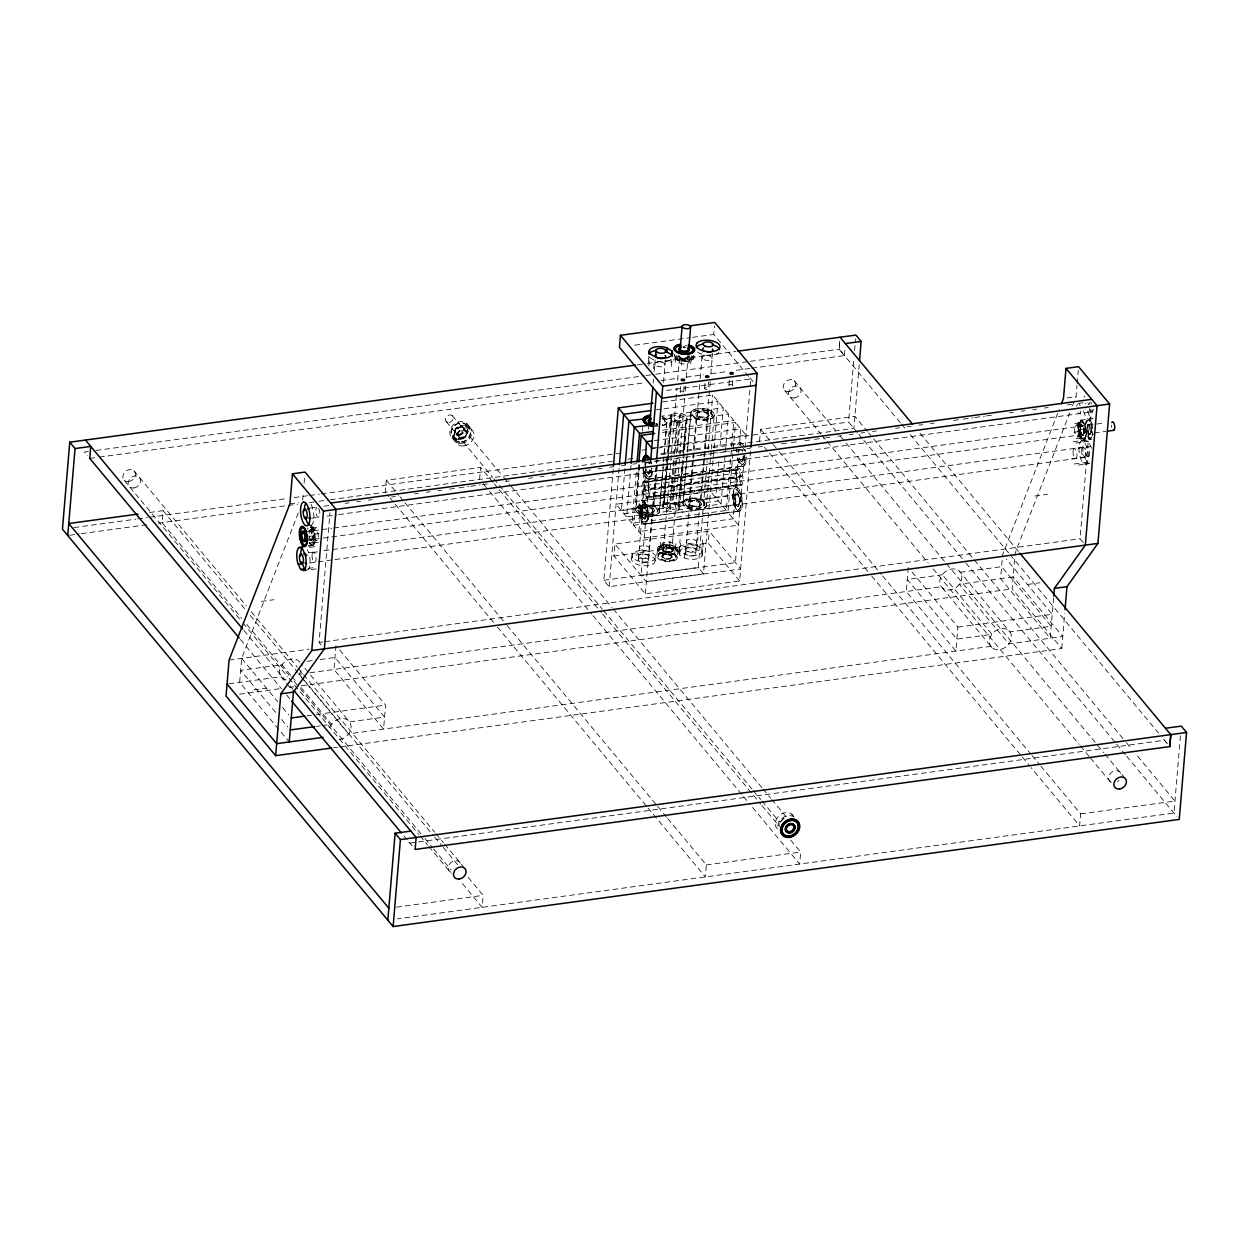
<?xml version="1.0" encoding="UTF-8"?>
<svg xmlns="http://www.w3.org/2000/svg" width="1249" height="1249" viewBox="0 0 1249 1249"><rect width="100%" height="100%" fill="white"/><g stroke="black" fill="none" stroke-linecap="round" stroke-linejoin="round"><path stroke-width="0.75" stroke-dasharray="5 3.75" d="M149.615 512.496L163.088 510.669L162.073 522.66L241.791 618.458M298.261 512.98L241.65 658.364L239.636 682.344L289.237 741.953M302.664 500.209L303.288 492.715M304.085 483.347L304.709 475.838M321.18 645.015L319.073 642.47L329.955 512.73M335.981 645.499L333.967 669.495L383.568 729.104L385.582 705.107L339.697 649.98M493.058 482.364L480.6 467.391L386.269 480.256L385.254 492.247L389.001 496.727M479.6 479.382L480.6 467.391M468.219 877.376L483.176 895.346L482.161 907.336L460.99 881.888M664.078 408.751L717.988 401.413L703.499 573.822L609.169 586.671L603.876 580.317L613.478 466.018M609.169 586.671L619.301 465.939M750.587 451.061L739.673 580.972L645.343 593.837L613.884 556.024L614.883 544.033L709.229 531.184L740.673 568.982L646.342 581.831L614.883 544.033M624.922 468.469L621.378 510.576L636.038 508.577L639.816 463.598M631.01 465.268L626.67 516.93L641.33 514.931L645.764 462.208M662.641 401.881L712.695 395.059L733.85 420.491L726.293 510.435L631.963 523.3L636.631 467.797M662.345 432.451L735.505 422.474L727.948 512.433L738.534 525.142L644.203 537.991L633.618 525.283L638.114 471.7M638.286 469.78L638.754 464.035M631.619 558.537L632.712 553.401A11.975 5.699 4.8 0 1 648.278 551.277L650.994 552.183A11.975 5.699 4.8 0 1 655.616 557.757L654.507 562.893A11.975 5.699 4.8 0 1 638.942 565.016L636.241 564.095A11.975 5.699 4.8 0 1 631.619 558.537L632.4 557.148A11.975 5.699 4.8 0 1 647.966 555.024L650.682 555.93A11.975 5.699 4.8 0 1 655.303 561.504M658.707 513.042A11.975 5.699 4.8 0 1 643.141 515.166L640.425 514.245A11.975 5.699 4.8 0 1 635.803 508.686L636.584 507.297A11.975 5.699 4.8 0 1 652.15 505.174L654.866 506.095A11.975 5.699 4.8 0 1 659.488 511.653L658.676 513.417A11.975 5.699 4.8 0 1 643.11 515.54L638.177 513.433L635.788 510.56L639.55 464.082M642.314 431.124L642.642 427.236M648.309 362.413L648.871 355.809M648.887 365.863L649.574 357.62L648.746 356.137M648.528 429.234L648.856 425.363M653.602 368.767L654.304 360.524M643.719 489.936L644.359 482.442L738.721 469.702L741.266 476.899L740.641 484.393L646.279 497.118L643.719 489.936L734.912 477.508L735.552 470.014M638.38 559.38L646.186 466.392M653.18 383.1L653.508 379.228M654.164 371.468L655.132 359.853M649.449 496.821L650.089 489.327L647.528 482.13L644.359 482.442M645.343 593.837L656.568 460.038M648.528 560.66A5.137 2.436 4.8 0 0 641.471 557.632A5.137 2.436 4.8 0 0 640.362 561.769A5.137 2.436 4.8 0 0 648.528 560.66L656.99 459.913M663.5 382.428L665.374 360.055M657.349 465.05L653.898 506.142L663.937 504.783L671.494 414.824L661.455 416.198M654.335 511.013A6.76 3.216 4.8 0 0 645.03 507.032A6.76 3.216 4.8 0 0 643.578 512.465A6.76 3.216 4.8 0 0 654.335 511.013L654.367 510.638A6.76 3.216 4.8 0 0 645.062 506.657A6.76 3.216 4.8 0 0 643.61 512.09A6.76 3.216 4.8 0 0 654.367 510.638M670.9 362.866L671.166 359.571M663.281 463.644L659.191 512.512L669.23 511.138L673.57 459.46M663.453 461.708L663.937 455.901M664.109 453.949L666.747 422.552L676.786 421.178L673.742 457.54M671.462 366.332L672.009 359.743M663.235 467.048L659.456 512.028L658.613 509.046L652.119 505.548A11.975 5.699 4.8 0 0 636.553 507.672L635.772 509.061M664.374 453.481L666.997 420.585L662.376 416.51M656.896 555.54L657.52 548.03M674.679 355.122L674.725 354.544A8.977 4.278 4.8 0 0 683.671 359.946A8.977 4.278 4.8 0 0 692.492 355.653M662.735 506.267L670.291 416.323M659.815 550.372L660.19 545.875M682.422 466.111L678.113 508.733L670.26 509.811L663.469 506.907L671.837 415.964L679.69 414.902L686.482 417.806L683.562 452.591M675.615 362.226L675.99 357.729M660.424 546.75L660.799 542.253M676.224 358.604L676.474 355.606M663.469 506.907L671.837 415.964M661.783 548.576L662.157 544.08M677.582 360.415L677.957 355.918A5.948 2.826 4.8 0 0 684.655 359.525A5.948 2.826 4.8 0 0 689.323 355.918M662.813 556.273L676.942 388.033M677.582 380.289L679.706 355.153M665.717 553.12L666.092 548.623M681.517 364.958L681.892 360.461M670.26 509.811L674.476 459.57M675.116 451.841L677.551 422.849L670.76 419.945M680.221 391.686L680.799 384.833M679.191 504.752L672.384 501.848L676.287 455.479M676.443 453.543L679.69 414.902M669.636 545.501L670.01 541.004M676.849 459.507L673.164 503.519L683.203 502.16L687.309 453.293M677.504 451.841L680.705 413.575L690.759 412.201L687.465 451.357M683.609 392.108A1.717 0.812 4.8 0 0 681.251 391.109A1.717 0.812 4.8 0 0 680.892 392.483A1.717 0.812 4.8 0 0 683.609 392.108L684.187 385.254M671.275 557.335A4.278 2.03 4.8 0 0 665.389 554.821A4.278 2.03 4.8 0 0 664.468 558.256A4.278 2.03 4.8 0 0 671.275 557.335L684.593 398.759M685.233 391.015L685.732 385.223M686.372 377.479L688.168 356.215M672.196 557.444A5.215 2.482 4.8 0 0 665.03 554.384A5.215 2.482 4.8 0 0 663.89 558.584A5.215 2.482 4.8 0 0 672.196 557.444L672.259 556.867A5.215 2.482 4.8 0 0 665.077 553.791A5.215 2.482 4.8 0 0 663.953 557.991A5.215 2.482 4.8 0 0 672.259 556.867M672.743 550.996A5.215 2.482 4.8 0 0 665.561 547.936A5.215 2.482 4.8 0 0 664.437 552.136A5.215 2.482 4.8 0 0 672.743 550.996L672.789 550.419A5.215 2.482 4.8 0 0 665.623 547.343A5.215 2.482 4.8 0 0 664.484 551.543A5.215 2.482 4.8 0 0 672.789 550.419M673.554 550.044A5.948 2.826 4.8 0 0 665.374 546.547A5.948 2.826 4.8 0 0 664.078 551.34A5.948 2.826 4.8 0 0 673.554 550.044L673.945 545.548A5.948 2.826 4.8 0 0 665.748 542.05A5.948 2.826 4.8 0 0 664.468 546.843A5.948 2.826 4.8 0 0 673.945 545.548M689.354 361.898A5.948 2.826 4.8 0 0 681.173 358.385A5.948 2.826 4.8 0 0 679.878 363.178A5.948 2.826 4.8 0 0 689.354 361.898L689.745 357.401M678.113 508.733L686.482 417.806M674.928 551.855L675.303 547.359M682.141 465.861L678.457 509.873L688.496 508.515L696.052 418.556L685.998 419.929L683.265 452.466M690.728 363.709L691.103 359.212M675.537 548.233L675.912 543.737M691.337 360.087L691.712 355.59M679.659 508.39L683.671 460.538M683.843 458.633L687.215 418.431M675.928 557.913A8.977 4.278 4.8 0 0 663.562 552.636A8.977 4.278 4.8 0 0 661.627 559.864A8.977 4.278 4.8 0 0 675.928 557.913L675.974 557.335A8.977 4.278 4.8 0 0 663.625 552.042A8.977 4.278 4.8 0 0 661.673 559.271A8.977 4.278 4.8 0 0 675.974 557.335M676.474 551.465A8.977 4.278 4.8 0 0 664.109 546.188A8.977 4.278 4.8 0 0 662.173 553.416A8.977 4.278 4.8 0 0 676.474 551.465L676.521 550.887A8.977 4.278 4.8 0 0 664.156 545.594A8.977 4.278 4.8 0 0 662.22 552.823A8.977 4.278 4.8 0 0 676.521 550.887M677.192 558.069A10.257 4.887 4.8 0 0 663.078 552.042A10.257 4.887 4.8 0 0 660.862 560.301A10.257 4.887 4.8 0 0 677.192 558.069L677.832 550.575A10.257 4.887 4.8 0 0 663.703 544.533A10.257 4.887 4.8 0 0 661.486 552.807A10.257 4.887 4.8 0 0 677.832 550.575M678.785 552.105L679.565 550.715A11.975 5.699 4.8 0 1 695.131 548.592L701.626 552.089L702.453 553.588L701.688 556.461A11.975 5.699 4.8 0 1 686.123 558.584L681.189 556.476L678.8 553.604L679.878 546.968A11.975 5.699 4.8 0 1 695.443 544.845L701.954 548.342L702.765 549.825L702 552.714A11.975 5.699 4.8 0 1 686.435 554.837L679.94 551.34L679.097 548.358M682.938 502.629L683.718 501.239A11.975 5.699 4.8 0 1 699.284 499.116L705.779 502.613L706.622 505.595L705.841 506.985A11.975 5.699 4.8 0 1 690.275 509.108L685.342 507L682.953 504.128L687.044 453.777M687.2 451.841L691.275 411.296A11.975 5.699 4.8 0 1 706.84 409.172L709.557 410.078A11.975 5.699 4.8 0 1 714.178 415.652L711.384 448.984M679.05 551.621L680.065 539.63M679.628 555.087L680.627 543.096M684.343 557.991L685.358 545.985M685.545 552.948L693.351 459.975M693.523 458.04L694.007 452.216M694.132 450.748L700.033 380.539M700.189 378.603L702.391 352.359M704.592 388.361L705.029 383.224M708.558 381.929L707.98 388.782A1.717 0.812 4.8 0 0 706.06 387.752A1.717 0.812 4.8 0 0 704.717 388.798A1.717 0.812 4.8 0 0 707.34 389.282M748.635 376.355L713.757 334.451L714.49 325.88M695.709 554.228A5.137 2.436 4.8 0 0 688.636 551.199A5.137 2.436 4.8 0 0 687.528 555.337A5.137 2.436 4.8 0 0 695.709 554.228L710.181 381.819M710.837 374.075L712.554 353.623M696.911 549.201L697.91 537.195M704.514 458.617L701.064 499.725L715.724 497.727L718.94 459.445M704.67 456.681L705.17 450.858M705.326 448.922L708.62 409.766L723.28 407.767L719.892 447.954M701.501 504.58A6.76 3.216 4.8 0 0 692.196 500.599A6.76 3.216 4.8 0 0 690.744 506.048A6.76 3.216 4.8 0 0 701.501 504.58L701.532 504.206A6.76 3.216 4.8 0 0 692.227 500.224A6.76 3.216 4.8 0 0 690.775 505.673A6.76 3.216 4.8 0 0 701.532 504.206M708.948 415.745A6.76 3.216 4.8 0 0 699.659 411.78A6.76 3.216 4.8 0 0 698.207 417.213A6.76 3.216 4.8 0 0 708.948 415.745L708.995 415.371A6.76 3.216 4.8 0 0 699.69 411.405A6.76 3.216 4.8 0 0 698.238 416.838A6.76 3.216 4.8 0 0 708.995 415.371M703.499 573.822L698.207 567.468L707.168 460.912M708.136 449.297L712.695 395.059M701.626 552.089L702.641 540.099M702.203 555.555L703.203 543.565M711.212 450.92L706.356 506.079L721.016 504.081L728.557 414.122L713.913 416.12M739.673 580.972L708.214 543.174L709.229 531.184M728.963 385.051L729.4 379.899M732.351 385.473L732.929 378.619M735.848 487.781L736.645 478.195L642.314 491.06L641.518 500.646L736.223 487.61A11.975 4.465 82.2 0 1 740.86 493.168L741.672 495.994A11.975 4.465 82.2 0 1 740.423 510.825L644.999 524.205A11.975 4.465 82.2 0 1 640.362 518.632L639.55 515.821A11.975 4.465 82.2 0 1 640.799 500.974L642.283 500.412A11.975 4.465 82.2 0 1 646.92 505.97L647.731 508.796A11.975 4.465 82.2 0 1 646.482 523.628L644.999 524.205M739.627 442.802L740.798 428.829L654.164 440.632M667.747 818.517L706.356 864.917L705.342 876.923L648.059 808.072M745.06 447.423L750.805 378.962L664.171 390.781M759.533 441.24L760.547 429.25L854.878 416.385L867.337 431.358M751.726 368.205L844.371 355.575L839.078 349.22L839.796 340.649M900.295 422.693L839.156 349.205L839.874 340.634M790.726 840.093L800.687 852.068L799.688 864.058L751.102 805.683M844.371 355.575L844.949 348.721M857.61 432.872L848.586 422.021L853.941 358.26M854.581 350.532L855.565 338.932M859.234 364.614L853.879 428.376L658.785 454.964M908.288 567.514L906.274 591.495L955.875 651.104L957.889 627.123L912.004 571.98M339.385 746.98L1061.775 648.528L1012.174 588.919L1015.203 552.948L1069.69 413.013M1053.594 597.974L1050.206 638.255L1000.605 578.646L1002.619 554.665L1059.23 409.282M1072.516 405.753L1076.06 396.667L1077.013 385.426M1077.169 383.552L1078.262 370.422M1061.775 648.528L1064.726 613.524M1083.211 542.581L1080.042 538.772L1090.939 409.016M1040.776 766.027L1080.635 813.911L1079.62 825.917L1031.05 767.542M1180.446 735.77L1173.951 813.052L397.447 918.874M667.013 422.068L666.185 423.833A11.975 5.699 4.8 0 1 662.454 425.956M714.178 415.652L713.398 417.041A11.975 5.699 4.8 0 1 697.832 419.164L691.322 415.667L690.494 412.685M655.616 557.757L654.835 559.146A11.975 5.699 4.8 0 1 639.269 561.269L636.553 560.348A11.975 5.699 4.8 0 1 631.932 554.79M310.736 525.298L311.828 524.783A11.975 4.465 82.2 0 0 313.077 509.935L312.266 507.11A11.975 4.465 82.2 0 0 308.831 501.848M642.767 467.782A11.975 4.465 82.2 0 0 643.329 470.842L644.141 473.668A11.975 4.465 82.2 0 0 648.777 479.226L649.87 478.71A11.975 4.465 82.2 0 0 651.916 470.014M743.608 445.799A11.975 4.465 82.2 0 0 740.001 442.63L738.908 443.145A11.975 4.465 82.2 0 0 737.987 444.441M648.777 479.226L744.201 465.846A11.975 4.465 82.2 0 0 746.262 457.15M736.223 487.61L734.74 488.172A11.975 4.465 82.2 0 0 733.491 503.019L734.303 505.829A11.975 4.465 82.2 0 0 738.94 511.403L740.033 510.888A11.975 4.465 82.2 0 0 741.282 496.04L740.47 493.214A11.975 4.465 82.2 0 0 735.833 487.656M1083.554 410.843L1084.382 413.669A11.975 4.465 82.2 0 0 1089.003 419.227L1090.096 418.712A11.975 4.465 82.2 0 0 1092.157 410.015M1091.501 448.313L1088.488 441.303L1084.959 440.444A11.975 4.465 82.2 0 0 1083.71 455.292L1086.724 462.302L1089.534 463.488L1076.966 465.206M1085.225 464.206L1086.333 463.691A11.975 4.465 82.2 0 0 1087.567 448.844L1084.554 441.849L1081.025 440.975A11.975 4.465 82.2 0 0 1079.776 455.823L1081.634 461.037L1084.023 463.91L1089.159 463.676M634.835 345.208L690.666 337.589M692.586 337.339L713.757 334.451M637.49 364.833L645.218 363.771M647.154 363.521L735.926 351.422M88.32 451.529L84.464 452.044L87.649 455.869M96.048 450.467L644.203 375.777M646.076 375.512L653.867 374.45M655.725 374.2L748.432 361.57M750.29 361.32L839.156 349.205M89.756 458.414L97.484 457.353M99.405 457.087L645.577 382.662M661.018 380.555L678.394 378.197M686.107 377.136L703.484 374.778M711.196 373.716L726.637 371.624M736.286 370.297L749.806 368.455M656.381 409.813L662.157 409.016M666.17 419.086L670.885 418.446M686.607 416.307L691.322 415.667M677.551 422.849L685.42 421.787M662.626 430.187L733.85 420.491M651.759 448.048L746.09 435.183L735.505 422.474M74.034 527.578L135.844 519.147M137.78 518.881L147.444 517.57M149.365 517.305L286.505 498.616M294.233 497.57L307.754 495.728M309.69 495.463L319.338 494.151M321.274 493.886L624.531 452.56M641.908 450.186L655.428 448.344M657.364 448.079L848.586 422.021M289.924 503.8L298.917 502.566M1067.083 397.885L1076.06 396.667M660.955 453.528L740.001 442.63M69.663 535.243L79.327 533.932M81.216 533.682L146.679 524.752M158.233 523.175L297.59 504.19M309.174 502.613L316.903 501.552M318.838 501.286L328.503 499.975M330.423 499.709L612.432 461.287M627.888 459.179L635.616 458.133M310.252 508.093L317.168 507.156M323.897 506.235L329.705 505.455M345.146 503.347L349.017 502.816M356.746 501.77L360.602 501.239M368.33 500.178L372.186 499.662M391.499 497.024L395.371 496.493M414.684 493.87L418.54 493.339M426.268 492.293L430.14 491.763M437.868 490.701L441.724 490.186M449.453 489.124L457.181 488.078M459.117 487.813L468.765 486.501M470.701 486.236L480.35 484.909M482.286 484.659L488.078 483.863M505.47 481.489L509.327 480.974M528.639 478.336L532.511 477.805M540.239 476.759L544.096 476.228M551.824 475.182L555.68 474.651M563.408 473.605L567.28 473.074M586.593 470.436L590.449 469.905M598.177 468.859L602.049 468.328M609.762 467.282L613.634 466.751M621.362 465.705L625.218 465.174M632.946 464.128L636.803 463.598M644.531 462.536L652.259 461.49M654.195 461.224L658.395 460.647M665.779 459.648L669.854 459.086M677.38 458.071L681.314 457.524M700.408 454.933L704.42 454.386M711.852 453.371L716.005 452.809M723.733 451.748L727.589 451.217M734.771 450.249L740.501 449.468M746.902 448.594L750.774 448.063M758.502 447.017L762.358 446.486M781.671 443.848L789.399 442.802M791.335 442.536L797.127 441.74M804.856 440.694L812.584 439.648M814.504 439.383L824.168 438.056M826.104 437.806L829.961 437.275M837.689 436.213L841.545 435.698M849.273 434.636L853.145 434.121M860.873 433.06L864.73 432.529M872.458 431.483L876.314 430.952M895.627 428.329L899.499 427.798M907.227 426.736L911.083 426.221M918.811 425.16L922.683 424.644M930.396 423.583L934.268 423.052M953.58 420.429L961.308 419.367M963.244 419.118L972.893 417.791M974.829 417.525L984.477 416.214M986.413 415.948L992.206 415.168M1009.598 412.794L1013.454 412.264M1021.182 411.218L1025.054 410.687M1032.767 409.641L1036.639 409.11M1044.367 408.048L1048.223 407.533M1067.536 404.895L1071.408 404.364M1078.137 403.458L1083.336 402.74M660.518 460.662L650.979 461.974L651.51 463.816M662.423 460.413L671.978 459.101M673.882 458.851L683.422 457.54M685.342 457.29L694.881 455.979M696.786 455.729L706.341 454.417M708.245 454.168L717.8 452.856M719.705 452.606L729.244 451.295M731.165 451.045L740.704 449.734M311.579 518.273L319.432 517.195M327.16 516.149L336.824 514.838M338.76 514.572L1092.048 411.92M741.641 461.303L742.031 461.256A6.76 2.514 82.2 0 0 743.42 456.104M644.671 471.435A10.008 3.731 82.2 0 0 649.386 477.087L649.777 477.04A10.008 3.731 82.2 0 0 651.853 468.172M737.831 458.742A10.008 3.731 82.2 0 0 742.546 464.394L742.936 464.347A10.008 3.731 82.2 0 0 745.013 455.479M1080.307 420.21L1088.16 419.133M1089.003 419.227L1092.937 418.696A11.975 4.465 82.2 0 1 1088.301 413.138L1087.489 410.312A11.975 4.465 82.2 0 1 1086.927 407.252M644.219 481.365L738.565 468.516M310.517 527.593L313.671 527.156M1074.64 423.458L1079.355 422.818M311.86 527.874L316.575 527.234M647.528 482.13L738.721 469.702M1077.544 423.536L1082.259 422.896M310.455 529.467L315.17 528.827M1076.138 425.128L1080.869 424.488M304.74 531.949L331.797 528.249M333.733 527.999L1104.787 422.911M314.233 534.166L318.963 533.51M1079.932 429.812L1084.647 429.172M650.089 489.327L741.266 476.899M309.783 536.367L312.921 535.946M1073.906 432.248L1078.621 431.592M305.755 540.427L1092.375 433.231M1094.311 432.966L1105.896 431.389M1082.789 435.495A5.215 1.952 82.2 0 0 1083.461 427.564A5.215 1.952 82.2 0 0 1080.104 427.892A5.215 1.952 82.2 0 0 1082.789 435.495L1083.414 435.401A5.215 1.952 82.2 0 0 1084.07 427.486A5.215 1.952 82.2 0 0 1080.713 427.814A5.215 1.952 82.2 0 0 1083.414 435.401M1089.55 434.574A5.215 1.952 82.2 0 0 1090.221 426.643A5.215 1.952 82.2 0 0 1086.864 426.971A5.215 1.952 82.2 0 0 1089.55 434.574L1090.174 434.48A5.215 1.952 82.2 0 0 1090.83 426.565A5.215 1.952 82.2 0 0 1087.473 426.893A5.215 1.952 82.2 0 0 1090.174 434.48M312 541.27L316.715 540.63A5.948 2.217 82.2 0 0 317.465 531.59A5.948 2.217 82.2 0 0 313.64 531.965A5.948 2.217 82.2 0 0 316.715 540.63M1077.684 436.931A5.948 2.217 82.2 0 0 1078.449 427.892A5.948 2.217 82.2 0 0 1074.608 428.266A5.948 2.217 82.2 0 0 1077.684 436.931L1082.399 436.291A5.948 2.217 82.2 0 0 1083.164 427.252A5.948 2.217 82.2 0 0 1079.339 427.626A5.948 2.217 82.2 0 0 1082.399 436.291M310.595 542.862L315.31 542.222M646.279 497.118L740.641 484.393M1076.295 438.524L1081.009 437.884M313.499 542.94L318.214 542.3M1079.198 438.602L1083.913 437.962M646.436 498.32L740.782 485.471M1083.289 439.226A8.977 3.357 82.2 0 0 1084.429 425.581A8.977 3.357 82.2 0 0 1078.652 426.143A8.977 3.357 82.2 0 0 1083.289 439.226L1083.898 439.133A8.977 3.357 82.2 0 0 1085.038 425.503A8.977 3.357 82.2 0 0 1079.261 426.065A8.977 3.357 82.2 0 0 1083.898 439.133M308.659 546L312.125 545.532M1073.094 441.818L1086.052 439.929M308.378 546.11L312.562 545.548M1082.961 440.554A10.257 3.825 82.2 0 0 1084.273 424.972A10.257 3.825 82.2 0 0 1077.668 425.612A10.257 3.825 82.2 0 0 1082.961 440.554L1090.83 439.492M309.752 547.437L314.935 546.719M1075.904 443.02L1088.488 441.303M664.53 502.925L672.384 501.848M308.534 552.792L316.262 551.746M323.991 550.684L1086.942 446.72M317.418 551.886L308.768 553.057L307.457 549.701M1078.387 448.188L1090.97 446.471M624.032 513.761L636.6 512.043M658.613 509.046L663.328 508.405M679.066 506.251L683.781 505.611M705.779 502.613L718.362 500.896M1071.673 458.851L1084.241 457.134M309.533 563.018L333.046 559.802M334.982 559.552L1088.269 456.884A5.137 1.92 82.2 0 0 1088.925 449.094A5.137 1.92 82.2 0 0 1085.615 449.421A5.137 1.92 82.2 0 0 1088.269 456.884M644.718 518.975A6.76 2.514 82.2 0 0 645.577 508.718A6.76 2.514 82.2 0 0 641.221 509.139A6.76 2.514 82.2 0 0 644.718 518.975L645.109 518.928A6.76 2.514 82.2 0 0 645.967 508.671A6.76 2.514 82.2 0 0 641.611 509.077A6.76 2.514 82.2 0 0 645.109 518.928M737.862 506.282A6.76 2.514 82.2 0 0 738.737 496.025A6.76 2.514 82.2 0 0 734.381 496.446A6.76 2.514 82.2 0 0 737.862 506.282L738.268 506.22A6.76 2.514 82.2 0 0 739.127 495.962A6.76 2.514 82.2 0 0 734.771 496.384A6.76 2.514 82.2 0 0 738.268 506.22M307.988 568.42L313.171 567.717M1074.14 464.003L1086.724 462.302M633.618 525.283L727.948 512.433M315.981 568.904L307.332 570.09L308.05 569.747A11.975 4.465 82.2 0 0 309.299 554.915M261.291 601.425L273.874 599.707M1034.843 496.009L1047.427 494.292M613.884 556.024L708.214 543.174M603.876 580.317L698.207 567.468M319.073 642.47L322.929 641.939M324.865 641.674L1080.042 538.772M229.067 660.081L309.034 649.183M307.27 661.267L312.812 660.518M320.197 659.519L334.982 657.505L384.583 717.113L349.486 721.891L301.118 663.765M960.231 572.292L1001.62 566.656L1051.221 626.264L1009.832 631.9L959.201 571.027A11.975 9.539 -39.8 0 0 943.635 573.15L941.715 575.555A11.975 9.539 -39.8 0 0 940.825 586.046L942.402 587.982A11.975 9.539 -39.8 0 0 957.952 585.859L959.888 583.455A11.975 9.539 -39.8 0 0 960.778 572.963L959.201 571.027M228.848 683.812L281.025 676.708L292.172 690.119M298.87 674.273L302.57 673.773M309.955 672.758L941.371 586.718L991.987 647.591A11.975 9.539 -39.8 0 0 1007.553 645.468L1009.489 643.063A11.975 9.539 -39.8 0 0 1010.379 632.572L1008.802 630.636A11.975 9.539 -39.8 0 0 993.236 632.759L991.316 635.163A11.975 9.539 -39.8 0 0 990.426 645.655L991.987 647.591M253.875 689.885L266.443 688.168M1027.427 584.47L1039.995 582.752M239.574 694.21L280.135 688.683M289.784 687.372L293.656 686.841M301.384 685.795L1012.174 588.919M306.645 715.864L314.358 714.818M316.278 714.553L385.582 705.107M957.889 627.123L1052.22 614.274L1006.351 559.13M316.575 726.372L320.337 725.856M322.226 725.607L331.625 724.326L298.152 684.093M990.972 646.326L348.471 733.881L301.352 677.255M333.592 747.761L337.464 747.245M409.844 843.091L1164.458 740.251L1167.628 744.061M396.542 907.149L483.176 895.346M706.356 864.917L800.687 852.068M1080.635 813.911L1174.966 801.062L1136.356 754.661M649.574 357.62L656.068 361.117A11.975 5.699 4.8 0 0 671.634 358.994M920.013 433.184L1018.591 551.652M901.544 424.192L905.291 428.688M910.271 434.683L1008.849 553.151M1010.098 554.65L1158.588 733.101M1163.584 739.096L1167.331 743.592M868.586 432.857L872.317 437.337M873.566 438.836L1125.146 741.188M1126.395 742.687L1131.375 748.682M858.859 434.371L862.591 438.852M863.84 440.351L964.712 561.597M965.961 563.096L1115.419 742.702M1116.668 744.201L1125.38 754.677M1126.629 756.176L1177.136 816.877M794.27 380.773L835.44 430.265M840.436 436.26L945.259 562.222M946.508 563.721L1103.726 752.663M1104.975 754.162L1123.881 776.894M784.669 390.469L820.858 433.949M822.092 435.448L825.839 439.945M827.088 441.443L928.163 562.924M933.159 568.919L1079.152 744.373M1080.401 745.872L1089.128 756.363M1090.377 757.862L1111.594 783.357M749.868 377.838L756.098 385.332M760.547 429.25L771.757 442.708M772.99 444.207L777.986 450.202M779.22 451.701L881.357 574.431M882.606 575.93L1030.815 754.053M1032.049 755.536L1039.527 764.529M764.513 447.22L768.26 451.716M769.493 453.215L870.381 574.446M871.63 575.945L1021.089 755.567M1022.338 757.066L1029.801 766.043M726.293 510.435L710.431 491.357L616.1 504.221L631.963 523.3M684.639 546.391L685.998 548.03M637.458 552.807L638.832 554.447M466.502 423.349L471.794 429.703M791.866 814.379L793.989 816.924M452.372 415.667L502.27 475.635M503.519 477.134L509.764 484.628M511.013 486.126L612.057 607.576M613.306 609.075L761.765 787.495M763.014 788.993L770.508 797.986M771.757 799.485L786.729 817.471M446.377 421.725L492.528 477.196M493.777 478.695L602.315 609.137M603.564 610.636L752.023 789.056M753.272 790.555L760.766 799.547M761.999 801.046L779.47 822.029M494.307 483.863L498.039 488.343M499.288 489.842L601.409 612.588M602.658 614.071L752.117 793.693M753.366 795.191L760.828 804.169M762.077 805.667L779.517 826.619M452.091 437.884L457.384 444.238M483.332 483.878L488.312 489.858M489.561 491.357L591.683 614.102M592.932 615.601L742.39 795.207M743.639 796.706L749.868 804.184M386.269 480.256L398.728 495.213M399.961 496.712L403.708 501.208M404.957 502.707L505.829 623.938M507.078 625.437L656.537 805.059M657.786 806.542L666.498 817.033M390.234 498.226L393.981 502.723M395.23 504.221L496.103 625.452M497.352 626.951L646.81 806.573M133.924 470.764L246.225 605.718M251.221 611.729L297.387 667.2M298.636 668.715L302.367 673.211M303.616 674.71L434.636 832.162M435.885 833.661L443.379 842.653M444.628 844.152L463.535 866.884M163.088 510.669L245.288 609.45M250.268 615.445L297.59 672.321M298.839 673.82L302.57 678.301M303.819 679.799L433.356 835.472M434.59 836.971L442.068 845.948M443.317 847.446L458.258 865.401M290.705 675.147L282.024 664.718L240.635 670.354L276.607 713.569M291.938 676.63L296.903 682.594M246.771 624.438L289.112 675.334M294.093 681.314L299.073 687.309M300.322 688.808L423.63 836.986M424.863 838.485L432.341 847.462M433.59 848.961L451.03 869.913M124.307 480.459L241.603 621.409M242.852 622.908L287.77 676.896M289.019 678.394L418.79 834.363M420.039 835.862L427.533 844.855M428.782 846.354L451.232 873.348M243.945 630.511L285.115 679.987M290.111 685.998L292.609 688.995M240.448 639.504L281.618 688.98M286.614 694.99L290.361 699.487M403.911 835.94L407.642 840.452M408.891 841.951L415.136 849.445M241.65 658.364L277.606 701.579M282.571 707.543L288.769 714.99M281.556 719.533L287.754 726.98M299.885 662.282L298.854 661.018A11.975 9.539 -39.8 0 0 283.289 663.141L281.353 665.545A11.975 9.539 -39.8 0 0 280.479 676.037L282.04 677.973A11.975 9.539 -39.8 0 0 286.755 680.018M734.912 477.508L737.472 484.69M1090.814 402.022L1091.345 403.88M744.919 449.172L745.45 451.014M744.529 449.218L745.06 451.061M737.659 457.993L738.471 460.803A11.975 4.465 82.2 0 0 743.108 466.377M737.269 458.04L738.081 460.865A11.975 4.465 82.2 0 0 742.718 466.423L743.811 465.908A11.975 4.465 82.2 0 0 745.856 457.212M650.573 462.021L651.119 463.863M718.799 352.577A11.975 5.699 4.8 0 1 703.234 354.685L700.533 353.779A11.975 5.699 4.8 0 1 696.739 351.203M693.289 355.372A10.257 4.887 4.8 0 1 687.824 361.429A10.257 4.887 4.8 0 1 674.413 357.948M729.307 385.676A1.717 0.812 4.8 0 1 730.431 384.427A1.717 0.812 4.8 0 1 732.242 385.66M641.892 500.459A11.975 4.465 82.2 0 1 646.514 506.017L647.341 508.843A11.975 4.465 82.2 0 1 646.092 523.69M736.848 451.841A11.975 4.465 82.2 0 1 736.926 448.937M736.457 451.888A11.975 4.465 82.2 0 1 736.535 448.984M737.597 444.488A11.975 4.465 82.2 0 1 738.518 443.192L739.611 442.677A11.975 4.465 82.2 0 1 742.047 444.051M643.157 467.735A11.975 4.465 82.2 0 0 643.719 470.795L644.531 473.605A11.975 4.465 82.2 0 0 649.168 479.179L648.34 488.624L742.687 475.775L743.483 466.189L649.152 479.054L650.261 478.648A11.975 4.465 82.2 0 0 652.306 469.952M739.33 511.341A11.975 4.465 82.2 0 1 734.693 505.783L733.881 502.957A11.975 4.465 82.2 0 1 735.13 488.125M645.39 524.143A11.975 4.465 82.2 0 1 640.753 518.585L639.941 515.759A11.975 4.465 82.2 0 1 641.19 500.927M742.936 464.347A10.008 3.731 82.2 0 1 738.221 458.68M741.391 445.253A10.008 3.731 82.2 0 0 739.392 444.769L739.002 444.816A10.008 3.731 82.2 0 1 740.985 445.3M743.327 448.219A10.008 3.731 82.2 0 1 744.092 450.421M744.623 455.542A10.008 3.731 82.2 0 1 742.546 464.394M741.968 461.209A6.76 2.514 82.2 0 1 739.033 458.164M738.112 453.106A6.76 2.514 82.2 0 1 738.378 450.046M741.922 449.702A6.76 2.514 82.2 0 1 742.499 451.045M743.811 456.057A6.76 2.514 82.2 0 1 742.359 461.162A6.76 2.514 82.2 0 1 739.424 458.118M738.549 451.42A6.76 2.514 82.2 0 1 738.768 449.983M742.312 449.64A6.76 2.514 82.2 0 1 742.905 450.998M743.171 455.698A5.137 1.92 82.2 0 1 742.078 459.57A5.137 1.92 82.2 0 1 739.845 457.259M739.346 451.092A5.137 1.92 82.2 0 1 740.033 449.687M741.016 449.593A5.137 1.92 82.2 0 1 742.047 450.827M649.589 469.686A5.137 1.92 82.2 0 1 646.295 469.999M645.624 464.909A5.137 1.92 82.2 0 1 648.496 463.566M649.777 477.04A10.008 3.731 82.2 0 1 645.062 471.388M650.167 460.912A10.008 3.731 82.2 0 1 650.948 463.114M651.463 468.234A10.008 3.731 82.2 0 1 649.386 477.087M650.229 470.436A6.76 2.514 82.2 0 1 648.153 473.98A6.76 2.514 82.2 0 1 645.421 469.265M644.968 465.799A6.76 2.514 82.2 0 1 645.592 461.615M648.762 462.395A6.76 2.514 82.2 0 1 649.355 463.738M650.62 470.389A6.76 2.514 82.2 0 1 648.543 473.917A6.76 2.514 82.2 0 1 645.811 469.218M645.358 465.752A6.76 2.514 82.2 0 1 645.608 462.676M649.168 462.333A6.76 2.514 82.2 0 1 649.745 463.691M693.71 356.23A10.257 4.887 4.8 0 1 686.263 361.133A10.257 4.887 4.8 0 1 674.132 357.526M683.453 346.691A5.215 2.482 4.8 0 1 684.811 346.785M683.406 347.284A5.215 2.482 4.8 0 1 684.764 347.363M683.578 347.144A4.278 2.03 4.8 0 1 685.763 347.425M685.233 345.614A8.977 4.278 4.8 0 1 687.496 346.051M692.446 356.23A8.977 4.278 4.8 0 1 682.438 360.415A8.977 4.278 4.8 0 1 675.272 354.091M687.496 355.7A4.278 2.03 4.8 0 1 684.14 358.291A4.278 2.03 4.8 0 1 679.331 355.715M688.714 356.23A5.215 2.482 4.8 0 1 684.28 358.744A5.215 2.482 4.8 0 1 678.41 356.246M688.777 355.653A5.215 2.482 4.8 0 1 684.327 358.166A5.215 2.482 4.8 0 1 678.457 355.653M666.217 423.458A11.975 5.699 4.8 0 1 662.485 425.581M662.345 416.885A11.975 5.699 4.8 0 1 666.982 422.443M657.115 423.349A5.137 2.436 4.8 0 1 655.834 423.442M657.755 424.098A6.76 3.216 4.8 0 1 656.053 424.223M662.111 418.399A10.008 4.762 4.8 0 1 662.204 425.16M657.739 426.112A10.008 4.762 4.8 0 1 655.163 426.112M662.142 418.025A10.008 4.762 4.8 0 1 662.235 424.785M657.77 425.737A10.008 4.762 4.8 0 1 655.194 425.737M657.708 424.473A6.76 3.216 4.8 0 1 656.022 424.598M1111.688 427.345A4.278 1.592 82.2 0 1 1111.407 425.144M1083.882 397.291A11.975 4.465 82.2 0 1 1084.803 396.011M1091.767 439.039A10.257 3.825 82.2 0 1 1086.162 432.295A10.257 3.825 82.2 0 1 1087.223 419.586A10.257 3.825 82.2 0 1 1092.828 426.331M1080.791 410.921A5.137 1.92 82.2 0 1 1079.214 413.606A5.137 1.92 82.2 0 1 1077.138 410.031M1076.825 406.159A5.137 1.92 82.2 0 1 1077.278 404.223M1079.183 404.036A5.137 1.92 82.2 0 1 1080.12 405.831M1089.471 408.501A5.137 1.92 82.2 0 1 1088.113 412.451A5.137 1.92 82.2 0 1 1085.787 408.86M1085.631 403.895A5.137 1.92 82.2 0 1 1085.927 403.052M1087.832 402.865A5.137 1.92 82.2 0 1 1088.769 404.66M1091.564 436.947A8.977 3.357 82.2 0 1 1085.662 430.499A8.977 3.357 82.2 0 1 1088.925 420.929A8.977 3.357 82.2 0 1 1092.063 435.464M1091.485 437.837A8.977 3.357 82.2 0 1 1086.411 431.17A8.977 3.357 82.2 0 1 1088.051 420.476A8.977 3.357 82.2 0 1 1092.828 428.985M1092.969 433.481A8.977 3.357 82.2 0 1 1092.672 435.386M339.166 739.595A11.975 9.539 -39.8 0 0 347.206 735.458L349.142 733.054A11.975 9.539 -39.8 0 0 350.017 722.562L348.455 720.626A11.975 9.539 -39.8 0 0 332.89 722.749L330.954 725.154A11.975 9.539 -39.8 0 0 329.049 730.603M300.853 670.76A11.975 9.539 -39.8 0 1 299.541 673.445M310.923 525.454A10.257 3.825 82.2 0 1 315.201 540.146A10.257 3.825 82.2 0 1 309.471 542.831M309.112 531.356A5.948 2.217 82.2 0 1 312.75 532.246A5.948 2.217 82.2 0 1 312.547 541.02A5.948 2.217 82.2 0 1 309.018 535.587M318.714 508.515A5.137 1.92 82.2 0 1 319.463 516.305A5.137 1.92 82.2 0 1 316.387 514.557A5.137 1.92 82.2 0 1 316.7 507.375M310.439 525.517A10.257 3.825 82.2 0 1 314.701 540.208A10.257 3.825 82.2 0 1 308.987 542.893M309.19 531.059A5.215 1.952 82.2 0 1 312.219 533.089A5.215 1.952 82.2 0 1 312.031 540.239A5.215 1.952 82.2 0 1 309.049 536.961M308.971 530.575A5.215 1.952 82.2 0 1 312.172 536.68A5.215 1.952 82.2 0 1 309.237 539.318M309.081 533.448A4.278 1.592 82.2 0 1 311.594 532.605A4.278 1.592 82.2 0 1 311.797 539.365A4.278 1.592 82.2 0 1 309.159 535.587M310.782 527.656A8.977 3.357 82.2 0 1 313.593 539.693A8.977 3.357 82.2 0 1 309.471 543.393M310.486 526.75A8.977 3.357 82.2 0 1 314.217 539.615A8.977 3.357 82.2 0 1 309.206 541.957M307.551 529.373A8.977 3.357 82.2 0 1 308.066 527.89M1093.375 409.204A5.137 1.92 82.2 0 1 1090.065 409.531M1089.393 404.442A5.137 1.92 82.2 0 1 1089.862 402.506M777.737 825.932A10.257 8.181 -39.8 0 1 792.537 816.221M780.609 821.998A8.977 7.151 -39.8 0 1 785.933 817.642M778.908 825.776A8.977 7.151 -39.8 0 1 779.36 823.7M780.344 821.686A8.977 7.151 -39.8 0 1 785.668 817.33M1111.267 782.28A6.838 5.449 -39.8 0 1 1111.407 772.413A6.838 5.449 -39.8 0 1 1121.056 774.271M1118.932 780.282A6.838 5.449 -39.8 0 1 1117.558 781.421M450.92 872.27A6.838 5.449 -39.8 0 1 451.061 862.403A6.838 5.449 -39.8 0 1 460.694 864.261M777.471 828.914A10.257 8.181 -39.8 0 1 779.532 815.285A10.257 8.181 -39.8 0 1 793.209 816.034M640.081 517.664L638.91 531.637L733.241 518.788L734.412 504.815L640.081 517.664M643.86 472.684L643.048 482.27L737.394 469.421L738.19 459.835L643.86 472.684M645.374 524.018L641.049 575.477L735.396 562.628L739.705 511.169L645.374 524.018M647.606 497.414L646.81 507L741.141 494.136L741.937 484.565L647.606 497.414M691.243 411.67L690.463 413.06A11.975 5.699 4.8 0 0 695.084 418.618L697.801 419.539A11.975 5.699 4.8 0 0 713.351 417.416L714.147 416.026A11.975 5.699 4.8 0 0 709.526 410.453L706.809 409.547A11.975 5.699 4.8 0 0 691.243 411.67M683.749 500.865L682.969 502.254A11.975 5.699 4.8 0 0 687.59 507.828L690.307 508.733A11.975 5.699 4.8 0 0 705.872 506.61L706.653 505.221A11.975 5.699 4.8 0 0 702.032 499.662L699.315 498.741A11.975 5.699 4.8 0 0 683.749 500.865M643.438 481.739L642.782 482.66A8.556 3.185 82.2 0 0 642.158 490.154L642.548 492.34A8.556 3.185 82.2 0 0 647.216 497.961L647.888 497.04A8.556 3.185 82.2 0 0 648.512 489.53L648.122 487.36A8.556 3.185 82.2 0 0 643.438 481.739M737.769 468.875L737.113 469.796A8.556 3.185 82.2 0 0 736.488 477.29L736.879 479.475A8.556 3.185 82.2 0 0 741.563 485.096L742.218 484.175A8.556 3.185 82.2 0 0 742.843 476.681L742.452 474.495A8.556 3.185 82.2 0 0 737.769 468.875M671.962 414.465L670.854 415.324A8.556 4.075 4.8 0 0 675.537 420.944L677.676 421.35A8.556 4.075 4.8 0 0 685.545 420.288L686.653 419.43A8.556 4.075 4.8 0 0 681.97 413.809L679.815 413.403A8.556 4.075 4.8 0 0 671.962 414.465M664.406 504.424L663.297 505.283A8.556 4.075 4.8 0 0 667.981 510.903L670.135 511.309A8.556 4.075 4.8 0 0 677.988 510.232L679.097 509.389A8.556 4.075 4.8 0 0 674.413 503.769L672.259 503.347A8.556 4.075 4.8 0 0 664.406 504.424M942.371 574.727L907.274 579.505L956.875 639.113L991.971 634.336L942.371 574.727M1013.189 576.929L959.232 584.282L1008.817 643.891L1062.79 636.537L1013.189 576.929M641.377 549.779A5.137 2.436 4.8 0 0 649.542 548.654A5.137 2.436 4.8 0 0 642.486 545.641A5.137 2.436 4.8 0 0 641.377 549.779M640.675 558.022A5.137 2.436 4.8 0 0 648.856 556.898A5.137 2.436 4.8 0 0 641.783 553.885A5.137 2.436 4.8 0 0 640.675 558.022M688.542 543.346A5.137 2.436 4.8 0 0 696.708 542.238A5.137 2.436 4.8 0 0 689.651 539.209A5.137 2.436 4.8 0 0 688.542 543.346M687.856 551.59A5.137 2.436 4.8 0 0 696.021 550.481A5.137 2.436 4.8 0 0 688.964 547.452A5.137 2.436 4.8 0 0 687.856 551.59M661.455 553.26A10.257 4.887 4.8 0 0 677.785 551.043A10.257 4.887 4.8 0 0 663.672 545.001A10.257 4.887 4.8 0 0 661.455 553.26M665.061 551.231A4.278 2.03 4.8 0 0 671.868 550.294A4.278 2.03 4.8 0 0 665.982 547.78A4.278 2.03 4.8 0 0 665.061 551.231M703.968 359.696A5.137 2.436 4.8 0 0 712.133 358.572A5.137 2.436 4.8 0 0 705.076 355.559A5.137 2.436 4.8 0 0 703.968 359.696M656.787 366.113A5.137 2.436 4.8 0 0 664.968 365.005A5.137 2.436 4.8 0 0 657.911 361.991A5.137 2.436 4.8 0 0 656.787 366.113M733.257 493.839A10.008 3.731 82.2 0 0 737.8 509.467A10.008 3.731 82.2 0 0 739.923 495.447A10.008 3.731 82.2 0 0 733.257 493.839M733.647 493.777A10.008 3.731 82.2 0 0 738.19 509.405A10.008 3.731 82.2 0 0 740.329 495.4A10.008 3.731 82.2 0 0 733.647 493.777M735.396 497.149A5.137 1.92 82.2 0 0 738.05 504.612A5.137 1.92 82.2 0 0 738.705 496.821A5.137 1.92 82.2 0 0 735.396 497.149M641.845 509.889A5.137 1.92 82.2 0 0 644.5 517.367A5.137 1.92 82.2 0 0 645.155 509.576A5.137 1.92 82.2 0 0 641.845 509.889M736.442 475.213A4.278 1.592 82.2 0 0 738.643 481.443A4.278 1.592 82.2 0 0 739.189 474.948A4.278 1.592 82.2 0 0 736.442 475.213M645.249 487.641A4.278 1.592 82.2 0 0 647.45 493.87A4.278 1.592 82.2 0 0 647.997 487.375A4.278 1.592 82.2 0 0 645.249 487.641M640.487 506.469A10.008 3.731 82.2 0 0 645.03 522.113A10.008 3.731 82.2 0 0 647.169 508.093A10.008 3.731 82.2 0 0 640.487 506.469M640.097 506.532A10.008 3.731 82.2 0 0 644.64 522.16A10.008 3.731 82.2 0 0 646.779 508.14A10.008 3.731 82.2 0 0 640.097 506.532M687.793 506.688A10.008 4.762 4.8 0 0 704.467 505.58A10.008 4.762 4.8 0 0 692.165 498.976A10.008 4.762 4.8 0 0 687.793 506.688M687.824 506.313A10.008 4.762 4.8 0 0 704.498 505.205A10.008 4.762 4.8 0 0 692.196 498.601A10.008 4.762 4.8 0 0 687.824 506.313M691.712 505.486A5.137 2.436 4.8 0 0 699.893 504.377A5.137 2.436 4.8 0 0 692.82 501.349A5.137 2.436 4.8 0 0 691.712 505.486M699.206 416.292A5.137 2.436 4.8 0 0 707.387 415.168A5.137 2.436 4.8 0 0 700.314 412.154A5.137 2.436 4.8 0 0 699.206 416.292M640.659 512.73A10.008 4.762 4.8 0 0 657.333 511.622A10.008 4.762 4.8 0 0 645.03 505.018A10.008 4.762 4.8 0 0 640.659 512.73M640.628 513.105A10.008 4.762 4.8 0 0 657.302 511.996A10.008 4.762 4.8 0 0 644.999 505.392A10.008 4.762 4.8 0 0 640.628 513.105M644.546 511.918A5.137 2.436 4.8 0 0 652.727 510.81A5.137 2.436 4.8 0 0 645.655 507.781A5.137 2.436 4.8 0 0 644.546 511.918M668.746 507.281A4.278 2.03 4.8 0 0 675.553 506.36A4.278 2.03 4.8 0 0 669.667 503.847A4.278 2.03 4.8 0 0 668.746 507.281M676.052 420.335A4.278 2.03 4.8 0 0 682.86 419.399A4.278 2.03 4.8 0 0 676.974 416.885A4.278 2.03 4.8 0 0 676.052 420.335M695.256 417.853A10.008 4.762 4.8 0 0 711.93 416.744A10.008 4.762 4.8 0 0 699.627 410.14A10.008 4.762 4.8 0 0 695.256 417.853M695.287 417.478A10.008 4.762 4.8 0 0 711.961 416.37A10.008 4.762 4.8 0 0 699.659 409.766A10.008 4.762 4.8 0 0 695.287 417.478M1081.696 449.952A5.137 1.92 82.2 0 0 1084.335 457.431A5.137 1.92 82.2 0 0 1084.991 449.64A5.137 1.92 82.2 0 0 1081.696 449.952M1073.047 451.139A5.137 1.92 82.2 0 0 1075.701 458.602A5.137 1.92 82.2 0 0 1076.341 450.811A5.137 1.92 82.2 0 0 1073.047 451.139M1078.152 425.55A10.257 3.825 82.2 0 0 1083.445 440.491A10.257 3.825 82.2 0 0 1084.756 424.91A10.257 3.825 82.2 0 0 1078.152 425.55M1087.848 427.33A4.278 1.592 82.2 0 0 1090.049 433.559A4.278 1.592 82.2 0 0 1090.596 427.064A4.278 1.592 82.2 0 0 1087.848 427.33M1080.463 428.329A4.278 1.592 82.2 0 0 1082.664 434.558A4.278 1.592 82.2 0 0 1083.211 428.064A4.278 1.592 82.2 0 0 1080.463 428.329M312.063 554.837A5.137 1.92 82.2 0 0 314.717 562.3A5.137 1.92 82.2 0 0 315.373 554.509A5.137 1.92 82.2 0 0 312.063 554.837M461.646 443.333A10.257 8.181 -39.8 0 0 470.935 428.735A10.257 8.181 -39.8 0 0 454.605 430.952A10.257 8.181 -39.8 0 0 461.646 443.333M458.539 439.601A10.257 8.181 -39.8 0 0 467.844 425.003A10.257 8.181 -39.8 0 0 451.498 427.22A10.257 8.181 -39.8 0 0 458.539 439.601M458.914 435.183A5.215 4.153 -39.8 0 0 463.644 427.767A5.215 4.153 -39.8 0 0 455.339 428.891A5.215 4.153 -39.8 0 0 458.914 435.183M459.164 435.495A5.215 4.153 -39.8 0 0 463.894 428.064A5.215 4.153 -39.8 0 0 455.588 429.203A5.215 4.153 -39.8 0 0 459.164 435.495M458.976 434.355A4.278 3.404 -39.8 0 0 462.848 428.282A4.278 3.404 -39.8 0 0 456.041 429.203A4.278 3.404 -39.8 0 0 458.976 434.355M458.883 438.789A8.977 7.151 -39.8 0 0 467.032 426.018A8.977 7.151 -39.8 0 0 452.731 427.97A8.977 7.151 -39.8 0 0 458.883 438.789M461.74 442.208A8.977 7.151 -39.8 0 0 469.874 429.437A8.977 7.151 -39.8 0 0 455.573 431.373A8.977 7.151 -39.8 0 0 461.74 442.208M461.474 441.896A8.977 7.151 -39.8 0 0 469.608 429.125A8.977 7.151 -39.8 0 0 455.323 431.077A8.977 7.151 -39.8 0 0 461.474 441.896M458.633 438.477A8.977 7.151 -39.8 0 0 466.767 425.706A8.977 7.151 -39.8 0 0 452.481 427.658A8.977 7.151 -39.8 0 0 458.633 438.477M462.083 438.087A4.278 3.404 -39.8 0 0 465.955 431.998A4.278 3.404 -39.8 0 0 459.148 432.935A4.278 3.404 -39.8 0 0 462.083 438.087M462.005 438.914A5.215 4.153 -39.8 0 0 466.736 431.483A5.215 4.153 -39.8 0 0 458.43 432.622A5.215 4.153 -39.8 0 0 462.005 438.914M461.755 438.602A5.215 4.153 -39.8 0 0 466.486 431.186A5.215 4.153 -39.8 0 0 458.18 432.31A5.215 4.153 -39.8 0 0 461.755 438.602M133.908 487.969A6.838 5.449 -39.8 0 0 140.107 478.226A6.838 5.449 -39.8 0 0 129.209 479.71A6.838 5.449 -39.8 0 0 133.908 487.969M463.832 445.971A10.257 8.181 -39.8 0 0 473.137 431.358A10.257 8.181 -39.8 0 0 456.791 433.59A10.257 8.181 -39.8 0 0 463.832 445.971M794.255 397.978A6.838 5.449 -39.8 0 0 800.453 388.236A6.838 5.449 -39.8 0 0 789.571 389.719A6.838 5.449 -39.8 0 0 794.255 397.978M788.962 391.608A6.838 5.449 -39.8 0 0 795.16 381.882A6.838 5.449 -39.8 0 0 784.278 383.365A6.838 5.449 -39.8 0 0 788.962 391.608M128.616 481.599A6.838 5.449 -39.8 0 0 134.814 471.872A6.838 5.449 -39.8 0 0 123.916 473.355A6.838 5.449 -39.8 0 0 128.616 481.599M449.062 422.443A4.278 3.404 -39.8 0 0 452.934 416.354A4.278 3.404 -39.8 0 0 446.127 417.275A4.278 3.404 -39.8 0 0 449.062 422.443"/><path stroke-width="1.5" d="M635.569 365.098L69.757 442.193L62.45 529.154L393.123 926.539L1179.243 819.422L1186.55 732.46L1181.257 726.106L1165.458 728.261M67.743 535.509L75.049 448.563L69.757 442.193M89.756 458.414L90.771 446.408L75.049 448.563M289.237 741.953L293.421 692.087L324.35 648.824L336.059 509.405L305.021 472.091L292.453 473.808L289.924 503.8L229.067 660.081L226.053 696.052L275.654 755.661L331.656 748.026M275.654 755.661L280.838 693.804L311.782 650.542L323.491 511.106L292.453 473.808M387.83 920.185L395.121 833.239L410.843 831.085M393.123 926.539L400.414 839.593L395.121 833.239M682.048 326.91L620.441 335.31L619.426 347.3L661.767 398.181L756.098 385.332M613.478 466.018L618.349 407.908L653.008 403.193M619.41 464.628L623.641 414.262L650.604 410.593M625.234 464.644L628.934 420.632L643.563 419.008M631.167 463.348L634.227 426.986L648.856 425.363M637.115 462.052L639.519 433.341L618.349 407.908M638.926 462.13L641.174 435.323L654.648 433.497M649.324 350.407L649.012 354.17L649.527 353.248A11.975 5.699 4.8 0 1 655.944 350.563M649.933 421.85L652.852 386.971M655.46 355.981L655.944 350.173M650.729 460.272L656.474 391.827M656.74 458.118L662.766 386.191L620.441 335.31M666.857 351.734L667.185 347.987M672.415 356.121L671.9 350.875L665.405 347.378A11.975 5.699 4.8 0 0 649.839 349.501L649.058 352.39L649.886 353.873L656.381 357.37A11.975 5.699 4.8 0 0 671.946 355.247L672.743 353.857L671.9 350.875M680.018 351.281L682.141 326.145M688.652 350.407L690.603 327.207A4.278 2.03 4.8 0 0 684.717 324.693A4.278 2.03 4.8 0 0 683.796 328.128A4.278 2.03 4.8 0 0 690.603 327.207M750.899 447.189L757.113 373.342L714.771 322.461L689.745 325.864M859.546 360.758L861.17 341.43L855.877 335.075L737.862 351.156M1065.038 609.684L1066.974 586.671L1097.918 543.409L1109.612 403.989L1078.574 366.675L1066.006 368.393L1063.477 398.384L1061.353 403.833M1053.75 596.054L1054.39 588.388L1085.334 545.126L1097.044 405.691L1066.006 368.393M293.858 690.494L416.136 837.454L415.136 849.445L1169.813 746.59L1170.75 734.615L1019.84 553.151M1169.813 746.59L1170.828 734.599M696.177 347.737L696.692 346.816A11.975 5.699 4.8 0 1 703.125 344.131M845.37 343.584L861.17 341.43M662.766 386.191L757.113 373.342M639.519 433.341L652.993 431.498M652.243 440.897L646.467 441.693L645.686 455.604M138.061 514.073L68.742 523.518L388.829 908.195M330.766 503.035L1091.751 399.337M323.491 511.106L1109.612 403.989M1107.832 431.124L1113.64 430.343M299.541 547.234L302.164 546.89M298.121 564.267L302.039 563.736M300.587 569.435L304.132 570.293A11.975 4.465 82.2 0 0 305.365 555.446L302.352 548.436L298.823 547.577A11.975 4.465 82.2 0 0 297.574 562.425L300.587 569.435L304.522 568.888L305.755 569.981M303.413 570.621L306.021 570.262M311.782 650.542L1097.918 543.409M280.838 693.804L293.421 692.087M1054.39 588.388L1066.974 586.671M291.251 717.972L304.725 716.13M290.236 729.962L314.701 726.637M323.101 737.347L276.654 743.67L227.053 684.062M400.414 839.593L1186.55 732.46M712.258 344.708L714.959 345.614A11.975 5.699 4.8 0 1 719.58 349.689M665.092 351.125L671.587 354.622M647.919 425.05L650.62 425.956A11.975 5.699 4.8 0 0 653.649 426.534M840.077 337.23L912.535 424.192M641.174 435.323L651.759 448.048M85.478 440.054L242.696 629.012M89.46 458.055L239.199 638.005M291.595 700.986L401.413 832.942M304.522 568.888L301.509 561.878M305.287 516.914L306.099 519.725A11.975 4.465 82.2 0 0 309.533 525.002M688.34 344.88A10.257 4.887 4.8 0 1 692.633 352.655A10.257 4.887 4.8 0 1 676.396 351.64A10.257 4.887 4.8 0 1 680.518 344.396M712.461 349.049A5.137 2.436 4.8 0 1 707.106 352.077M704.655 351.453A5.137 2.436 4.8 0 1 703.671 347.956M665.295 355.481A5.137 2.436 4.8 0 1 659.94 358.51A5.137 2.436 4.8 0 1 656.506 354.388M642.595 461.787A11.975 4.465 82.2 0 1 644.562 455.994L646.061 455.432A11.975 4.465 82.2 0 1 649.667 458.602M645.671 455.479A11.975 4.465 82.2 0 1 649.261 458.664M642.985 461.74A11.975 4.465 82.2 0 1 644.968 455.947M644.718 459.601A10.008 3.731 82.2 0 1 647.201 457.368M648.231 457.946A10.008 3.731 82.2 0 1 649.23 459.148M643.875 461.552A10.008 3.731 82.2 0 1 648.84 459.21M690.338 345.708A10.257 4.887 4.8 0 1 691.119 353.248A10.257 4.887 4.8 0 1 675.553 351.297A10.257 4.887 4.8 0 1 680.19 344.443M688.261 347.94A5.215 2.482 4.8 0 1 687.34 351.375A5.215 2.482 4.8 0 1 680.049 350.469A5.215 2.482 4.8 0 1 680.97 347.035M688.902 349.142A5.215 2.482 4.8 0 1 686.528 352.156A5.215 2.482 4.8 0 1 679.737 350.86A5.215 2.482 4.8 0 1 680.924 347.628M687.528 348.174A4.278 2.03 4.8 0 1 686.778 350.985A4.278 2.03 4.8 0 1 680.783 350.235A4.278 2.03 4.8 0 1 681.548 347.425M689.526 346.738A8.977 4.278 4.8 0 1 691.243 352.843M689.604 353.529A8.977 4.278 4.8 0 1 680.721 353.545M678.691 352.858A8.977 4.278 4.8 0 1 680.643 345.614M689.573 346.145A8.977 4.278 4.8 0 1 690.244 352.749A8.977 4.278 4.8 0 1 676.63 351.031A8.977 4.278 4.8 0 1 680.689 345.036M653.68 426.159A11.975 5.699 4.8 0 1 650.651 425.581L647.95 424.676A11.975 5.699 4.8 0 1 643.313 419.102L644.109 417.712A11.975 5.699 4.8 0 1 650.542 415.027M645.702 423.848A11.975 5.699 4.8 0 1 643.282 419.477L644.078 418.087A11.975 5.699 4.8 0 1 650.51 415.402M654.492 423.349A5.137 2.436 4.8 0 1 651.057 419.227M654.289 424.114A6.76 3.216 4.8 0 1 648.637 421.397A6.76 3.216 4.8 0 1 651.01 418.15M654.257 424.488A6.76 3.216 4.8 0 1 648.606 421.772A6.76 3.216 4.8 0 1 650.979 418.524M650.167 425.175A10.008 4.762 4.8 0 1 650.058 416.901M652.618 425.425A10.008 4.762 4.8 0 1 645.249 420.975A10.008 4.762 4.8 0 1 650.089 416.526M1111.797 422.505A4.278 1.592 82.2 0 1 1114.576 425.394A4.278 1.592 82.2 0 1 1113.202 430.234M300.712 555.743A11.975 4.465 82.2 0 1 302.758 547.046M304.491 510.763A11.975 4.465 82.2 0 1 305.615 503.363M310.314 518.288A5.137 1.92 82.2 0 1 308.8 517.913M307.66 509.108A5.137 1.92 82.2 0 1 309.034 508.452M306.536 563.268A5.137 1.92 82.2 0 1 305.021 562.893M303.882 554.088A5.137 1.92 82.2 0 1 305.256 553.432M306.286 554.665A5.137 1.92 82.2 0 1 306.723 555.696M306.661 543.908A8.977 3.357 82.2 0 1 301.337 540.068A8.977 3.357 82.2 0 1 301.993 527.843M303.726 527.671A8.977 3.357 82.2 0 1 306.286 531.637M307.316 536.04A8.977 3.357 82.2 0 1 307.16 542.425M302.133 532.839A5.215 1.952 82.2 0 1 305.178 533.245A5.215 1.952 82.2 0 1 305.412 540.973A5.215 1.952 82.2 0 1 302.274 537.882M794.021 835.144A10.257 8.181 -39.8 0 1 780.5 830.07A10.257 8.181 -39.8 0 1 793.896 819.11A10.257 8.181 -39.8 0 1 796.097 833.458M697.004 343.069L696.224 344.459A11.975 5.699 4.8 0 0 700.845 350.032L703.546 350.938A11.975 5.699 4.8 0 0 719.112 348.814L719.908 347.425A11.975 5.699 4.8 0 0 715.271 341.867L712.57 340.961A11.975 5.699 4.8 0 0 697.004 343.069M303.694 502.082L302.601 502.598A11.975 4.465 82.2 0 0 301.352 517.445L302.18 520.271A11.975 4.465 82.2 0 0 306.801 525.829L307.91 525.314A11.975 4.465 82.2 0 0 309.143 510.466L308.331 507.656A11.975 4.465 82.2 0 0 303.694 502.082M657.926 352.546A5.137 2.436 4.8 0 0 666.107 351.437A5.137 2.436 4.8 0 0 659.035 348.424A5.137 2.436 4.8 0 0 657.926 352.546M705.107 346.129A5.137 2.436 4.8 0 0 713.273 345.005A5.137 2.436 4.8 0 0 706.216 341.992A5.137 2.436 4.8 0 0 705.107 346.129M681.892 380.492A1.717 0.812 4.8 0 0 684.624 380.118A1.717 0.812 4.8 0 0 682.266 379.103A1.717 0.812 4.8 0 0 681.892 380.492M706.263 377.167A1.717 0.812 4.8 0 0 708.979 376.792A1.717 0.812 4.8 0 0 706.637 375.793A1.717 0.812 4.8 0 0 706.263 377.167M730.634 373.841A1.717 0.812 4.8 0 0 733.35 373.467A1.717 0.812 4.8 0 0 731.008 372.467A1.717 0.812 4.8 0 0 730.634 373.841M301.712 534.463A4.278 1.592 82.2 0 0 303.913 540.676A4.278 1.592 82.2 0 0 304.459 534.197A4.278 1.592 82.2 0 0 301.712 534.463M299.401 531.684A10.257 3.825 82.2 0 0 304.694 546.625A10.257 3.825 82.2 0 0 306.005 531.044A10.257 3.825 82.2 0 0 299.401 531.684M299.885 532.277A8.977 3.357 82.2 0 0 304.522 545.345A8.977 3.357 82.2 0 0 305.677 531.715A8.977 3.357 82.2 0 0 299.885 532.277M301.352 534.026A5.215 1.952 82.2 0 0 304.038 541.613A5.215 1.952 82.2 0 0 304.709 533.698A5.215 1.952 82.2 0 0 301.352 534.026M299.495 556.554A5.137 1.92 82.2 0 0 302.133 564.017A5.137 1.92 82.2 0 0 302.789 556.227A5.137 1.92 82.2 0 0 299.495 556.554M303.273 511.575A5.137 1.92 82.2 0 0 305.911 519.038A5.137 1.92 82.2 0 0 306.567 511.247A5.137 1.92 82.2 0 0 303.273 511.575M789.509 837.376A10.257 8.181 -39.8 0 0 798.814 822.763A10.257 8.181 -39.8 0 0 782.483 824.996A10.257 8.181 -39.8 0 0 789.509 837.376M789.602 836.252A8.977 7.151 -39.8 0 0 797.752 823.466A8.977 7.151 -39.8 0 0 783.451 825.417A8.977 7.151 -39.8 0 0 789.602 836.252M789.352 835.94A8.977 7.151 -39.8 0 0 797.486 823.153A8.977 7.151 -39.8 0 0 783.201 825.105A8.977 7.151 -39.8 0 0 789.352 835.94M789.961 832.131A4.278 3.404 -39.8 0 0 793.833 826.042A4.278 3.404 -39.8 0 0 787.026 826.963A4.278 3.404 -39.8 0 0 789.961 832.131M789.883 832.942A5.215 4.153 -39.8 0 0 794.614 825.527A5.215 4.153 -39.8 0 0 786.308 826.651A5.215 4.153 -39.8 0 0 789.883 832.942M789.633 832.646A5.215 4.153 -39.8 0 0 794.364 825.214A5.215 4.153 -39.8 0 0 786.058 826.354A5.215 4.153 -39.8 0 0 789.633 832.646M789.649 831.756A4.278 3.404 -39.8 0 0 793.521 825.667A4.278 3.404 -39.8 0 0 786.714 826.588A4.278 3.404 -39.8 0 0 789.649 831.756M459.273 878.999A6.838 5.449 -39.8 0 0 465.487 869.257A6.838 5.449 -39.8 0 0 454.589 870.74A6.838 5.449 -39.8 0 0 459.273 878.999M1119.635 789.009A6.838 5.449 -39.8 0 0 1125.833 779.267A6.838 5.449 -39.8 0 0 1114.935 780.75A6.838 5.449 -39.8 0 0 1119.635 789.009"/></g></svg>
